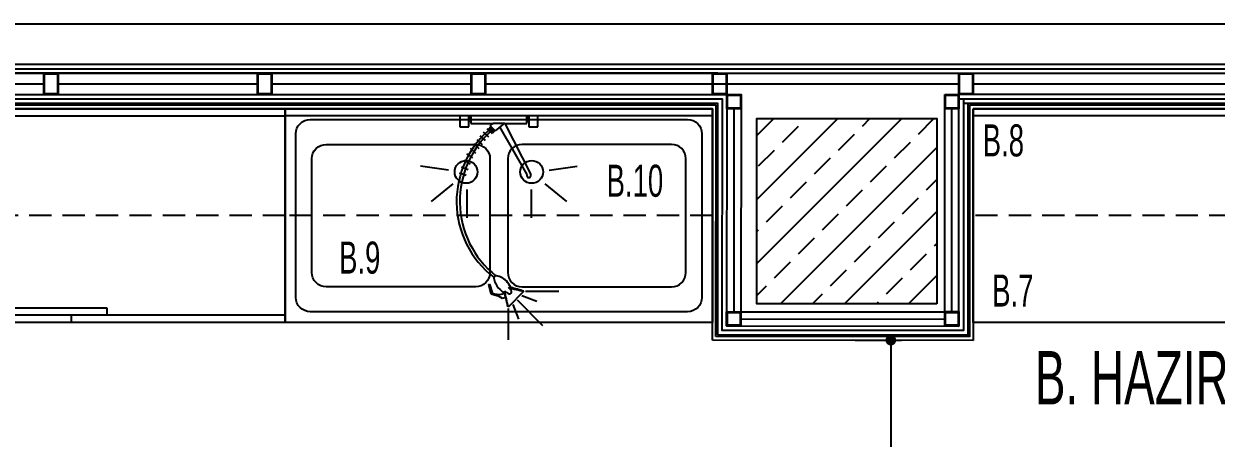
# Model space of a CAD drawing. Header units: centimetres. Extents: x 2135 to 5458, y 2057 to 4523.
# Drawn here: x 2858.3 to 3193, y 4397.9 to 4514.4 of the extents above; entities that cross this region are included whole.
import ezdxf
from ezdxf.lldxf.tags import DXFTag

# ---------------------------------------------------------------- set-up
doc = ezdxf.new("R2010")
doc.units = ezdxf.units.CM
doc.header["$LTSCALE"] = 50
doc.set_wipeout_variables(frame=1)
doc.linetypes.add('HIDDEN', pattern=[0.375, 0.25, -0.125])
for name, color, linetype in [('BA_gor3', 163, 'Continuous'), ('BA_mat-alcipan-fx', 45, 'Continuous'), ('BA_mat-alcipan-wr', 91, 'Continuous'), ('BA_mat-izolasyon', 8, 'Continuous'), ('BA_mat-profil', 122, 'Continuous'), ('BA_mat-seramik', 41, 'Continuous'), ('BA_str-betonarme', 6, 'Continuous'), ('BA_str-betonarme-tarama', 223, 'Continuous'), ('MDPL-MAHAL NO', 5, 'Continuous')]:
    doc.layers.add(name, color=color, linetype=linetype)
doc.layers.add('GRC-Ekipman', color=4, linetype='Continuous', lineweight=25)
doc.styles.add('dim', font='simplex.shx', dxfattribs={"width": 0.7})
doc.styles.add('Tago_mahal', font='ARIALN.TTF')
doc.linetypes.add('BATTING', pattern='A,0.00254,-2.54,[134,ltypeshp.shx,S=2.54,R=0,X=-2.54,Y=0],-5.08,[134,ltypeshp.shx,S=2.54,R=180,X=2.54,Y=0],-2.54', length=10.16254)
tags = doc.linetypes.add('DASHED', pattern=[0.75, 0.5, -0.25]).pattern_tags.tags
tags[6:7] = [DXFTag(74, 4), DXFTag(75, 0), DXFTag(340, '0'), DXFTag(46, 1.0), DXFTag(50, 0.0), DXFTag(44, 0.0), DXFTag(45, 0.0)]
tags[4:5] = [DXFTag(74, 4), DXFTag(75, 0), DXFTag(340, '0'), DXFTag(46, 1.0), DXFTag(50, 0.0), DXFTag(44, 0.0), DXFTag(45, 0.0)]
doc.dimstyles.new('1_50', dxfattribs={"dimtxt": 9, "dimasz": 3, "dimexe": 3, "dimexo": 0, "dimgap": 1, "dimtad": 0, "dimdec": 0, "dimzin": 11, "dimtxsty": 'dim', "dimblk": 'DOT', "dimcen": 1.5, "dimdle": 1.25, "dimclrt": 2, "dimadec": 0, "dimazin": 0, "dimtfac": 1.25, "dimtdec": 0, "dimtix": 1, "dimtofl": 0, "dimtmove": 1, "dimatfit": 3, "dimldrblk": 'DOT', "dimfxl": 10, "dimfxlon": 1, "dimtolj": 1, "dimtzin": 0, "dimarcsym": 0})

# ---------------------------------------------------------------- blocks, each defined once
blk = doc.blocks.new('*U56')
blk.add_wipeout([(-4, 0), (0, 0), (0, 6), (-4, 6)])
for points in [[(-4, 0), (0, 0), (0, 6), (-4, 6)], [(-3.8, 0.2), (-0.2, 0.2), (-0.2, 5.8), (-3.8, 5.8)]]:
    blk.add_lwpolyline(points, close=True)
blk = doc.blocks.new('*U167')
blk.add_wipeout([(-4, 0), (0, 0), (0, 4), (-4, 4)])
for points in [[(-4, 0), (0, 0), (0, 4), (-4, 4)], [(-3.8, 0.2), (-0.2, 0.2), (-0.2, 3.8), (-3.8, 3.8)]]:
    blk.add_lwpolyline(points, close=True)
blk = doc.blocks.new('56YUHDRR')
at = {"layer": 'BA_str-betonarme-tarama'}
h = blk.add_hatch(dxfattribs=at)
h.set_pattern_fill('ANSI33', color=256, scale=2, style=0)
h.paths.add_polyline_path([(3114.57, 4435.73), (3064.07, 4435.73), (3064.07, 4487.73), (3114.57, 4487.73)])
at = {"layer": 'BA_str-betonarme'}
blk.add_lwpolyline([(3114.57, 4435.73), (3064.07, 4435.73), (3064.07, 4487.73), (3114.57, 4487.73)], close=True, dxfattribs=at)
blk = doc.blocks.new('ÖN YIKAMA DUŞ')
at = {"linetype": 'Continuous'}
for p, q in [((0, 0), (0, -4.35)), ((3.67, 0), (0, 0)), ((3.67, -4.35), (3.67, 0)), ((4.49, 0), (4.49, -2.99)), ((26.89, 0), (4.49, 0)), ((26.89, -2.99), (26.89, 0)), ((27.71, 0), (27.71, -4.35)), ((31.38, 0), (27.71, 0)), ((31.38, -4.35), (31.38, 0)), ((0, -4.35), (3.67, -4.35)), ((4.49, -0.7), (3.67, -0.7)), ((4.49, -2.2), (3.67, -2.2)), ((4.49, -2.99), (13.36, -2.99)), ((11.47, -4.74), (13.56, -6.73)), ((11.87, -4.24), (13.96, -6.23)), ((12.17, -3.94), (13.42, -2.95)), ((12.17, -3.94), (14.26, -5.93)), ((13.42, -2.95), (17.9, -2.95)), ((17.9, -2.95), (14.26, -5.93)), ((17.85, -2.99), (26.89, -2.99)), ((27.71, -0.7), (26.89, -0.7)), ((27.71, -2.2), (26.89, -2.2)), ((27.71, -4.35), (31.38, -4.35)), ((6.9, -9.52), (8.99, -11.51)), ((8.09, -7.92), (10.18, -9.91)), ((9.39, -6.43), (11.47, -8.42)), ((10.88, -5.04), (12.97, -7.03)), ((4.22, -12.9), (6.3, -14.89)), ((5.51, -11.01), (7.6, -13)), ((1.71, -17.76), (4.14, -19.32)), ((2.71, -15.27), (5.13, -16.83)), ((-0.06, -22.84), (2.64, -23.83)), ((0.73, -20.45), (3.44, -21.44))]:
    blk.add_line(p, q, dxfattribs=at)
at = {"color": 251, "linetype": 'Continuous'}
for p, q in [((26.98, -23.52), (16.13, -4.4)), ((18.14, -2.99), (28.48, -23.52)), ((11.72, -67.63), (11.99, -67.57)), ((12.58, -71.55), (11.72, -67.63)), ((11.99, -67.57), (13.17, -71.33)), ((15.85, -72.41), (12.58, -71.55)), ((13.17, -71.33), (16.01, -71.66)), ((16.01, -71.66), (17.94, -71.23)), ((25.75, -70.37), (19.36, -76.69)), ((26.32, -70.32), (39.69, -70.32)), ((17.14, -73.32), (15.85, -72.41)), ((18.05, -73), (17.14, -73.32)), ((21.36, -75.73), (23.62, -81.6)), ((23.01, -73.78), (33.23, -84.15)), ((24.97, -72.13), (30.97, -74.38)), ((19.41, -77.24), (19.41, -89.86))]:
    blk.add_line(p, q, dxfattribs=at)
at = {"linetype": 'Continuous'}
for centre, radius, start, end in [((37.03, -34.39), 38.31, 129.0428, 232.3369), ((38.16, -34.28), 38.13, 130.3173, 231.5585)]:
    blk.add_arc(centre, radius, start, end, dxfattribs=at)
at = {"color": 251, "linetype": 'Continuous'}
for centre, radius, start, end in [((27.73, -23.9), 0.838, 153.2717, 26.7283), ((14.56, -65.02), 0.878, 134.1304, 188.0124), ((20.04, -64.25), 6.42, 188.0124, 207.313), ((14.56, -65.02), 0.878, 80.2485, 134.1304), ((13.62, -70.48), 6.42, 60.9479, 80.2485), ((9.92, -77.13), 14.03, 51.2665, 60.9479), ((-2.2, -81.94), 26.17, 29.9355, 37.0189), ((26.8, -60.75), 14.03, 207.313, 216.9944), ((32.31, -51.98), 23.99, 225.8417, 233.2402), ((96.22, -54.12), 80.11, 192.3119, 196.3602), ((-87.91, -95.91), 108.97, 10.1631, 13.6355), ((22.16, -65.75), 6.11, 227.097, 246.8677), ((16.11, -72.95), 5.32, 28.8119, 50.0063), ((46.71, 29.79), 102.33, 254.5947, 258.178), ((19.9, -70.5), 0.878, 260.2485, 314.1304), ((2.73, -141.7), 74.94, 72.112, 76.2975), ((19.9, -70.5), 0.878, 314.1304, 8.0124)]:
    blk.add_arc(centre, radius, start, end, dxfattribs=at)
blk = doc.blocks.new('CTezg.110-60')
for p, q in [((-110, 0), (0, 0)), ((-110, -60), (-110, 0)), ((0, 0), (0, -60)), ((0, -2), (-110, -2)), ((0, -60), (-110, -60))]:
    blk.add_line(p, q)
blk = doc.blocks.new('Evye2.120-60')
at = {"color": 251}
for p, q in [((-74.16, -17.24), (-81.97, -16.13)), ((-45.84, -17.24), (-38.03, -16.13)), ((-72.93, -21.05), (-79.03, -26.06)), ((-69.02, -22.71), (-69.02, -30.6)), ((-50.98, -22.71), (-50.98, -30.6)), ((-47.07, -21.05), (-40.97, -26.06))]:
    blk.add_line(p, q, dxfattribs=at)
for points in [[(0, -2), (-120, -2), (-120, 0), (0, 0)], [(0, -60), (-120, -60), (-120, 0), (0, 0)]]:
    blk.add_lwpolyline(points, close=True)
blk.add_lwpolyline([(-7, -57), (-113, -57, -0.414214), (-117, -53), (-117, -7, -0.414214), (-113, -3), (-7, -3, -0.414214), (-3, -7), (-3, -53, -0.414214)], format="xyb", close=True)
for points in [[(-66.5, -50), (-108.5, -50, -0.414214), (-112.5, -46), (-112.5, -14, -0.414214), (-108.5, -10), (-66.5, -10, -0.414214), (-62.5, -14), (-62.5, -46, -0.414214)], [(-53.5, -50), (-11.5, -50, 0.414214), (-7.5, -46), (-7.5, -14, 0.414214), (-11.5, -10), (-53.5, -10, 0.414214), (-57.5, -14), (-57.5, -46, 0.414214)]]:
    blk.add_lwpolyline(points, format="xyb", close=True, dxfattribs=at)
for centre in [(-69.21, -17.74), (-50.79, -17.74)]:
    blk.add_circle(centre, 3.19, dxfattribs=at)
blk = doc.blocks.new('ServT.110-60')
for p, q in [((-110, 0), (0, 0)), ((-110, -60), (-110, 0)), ((0, 0), (0, -60)), ((-110, -2), (0, -2)), ((-50, -56), (-110, -56)), ((-50, -58), (-50, -56)), ((0, -58), (-110, -58)), ((-60, -60), (-60, -58)), ((0, -60), (-60, -60))]:
    blk.add_line(p, q)
at = {"linetype": 'DASHED'}
blk.add_line((-60, -60), (-110, -60), dxfattribs=at)
blk = doc.blocks.new('_Dot')
at = {"color": 0, "linetype": 'ByBlock', "lineweight": -2}
blk.add_line((-0.5, 0), (-1, 0), dxfattribs=at)
at = {"color": 0, "linetype": 'ByBlock', "const_width": 0.5}
blk.add_lwpolyline([(-0.25, 0, 1), (0.25, 0, 1)], format="xyb", close=True, dxfattribs=at)
blk = doc.blocks.new('*D424')
at = {"color": 0, "lineweight": -2, "transparency": 16777216}
for p, q in [((3091.69, 4425.48), (3104.69, 4425.48)), ((3101.69, 4422.48), (3101.69, 4389.96)), ((3101.69, 4345.24), (3101.69, 4377.76)), ((3101.69, 4342.24), (3104.69, 4342.24))]:
    blk.add_line(p, q, dxfattribs=at)
at = {"layer": 'Defpoints', "color": 0, "transparency": 16777216}
for p in [(3051.58, 4425.48), (3101.69, 4342.24), (3101.69, 4342.24)]:
    blk.add_point(p, dxfattribs=at)
at = {"color": 0, "lineweight": -2, "transparency": 16777216, "xscale": 3, "yscale": 3, "zscale": 3}
for p, rotation in [((3101.69, 4425.48), 90), ((3101.69, 4342.24), 270)]:
    blk.add_blockref('_Dot', p, dxfattribs=dict(at, rotation=rotation))
at = {"color": 2, "transparency": 16777216, "insert": (3101.69, 4383.86), "char_height": 9, "attachment_point": 5, "rotation": 90, "style": 'dim'}
blk.add_mtext('\\A1;83', dxfattribs=at)

msp = doc.modelspace()

# ---------------------------------------------------------------- linework, layer by layer
msp.add_lwpolyline([(4398.64, 2056.56), (2134.78, 2056.56), (2134.78, 4514.36), (4398.64, 4514.36)], close=True)
at = {"layer": 'BA_gor3'}
for points in [[(3053.14, 4500.48), (2619.97, 4500.48)], [(3059.64, 4491.97), (3059.59, 4433.48), (3116.82, 4433.42), (3116.81, 4494.48)]]:
    msp.add_lwpolyline(points, dxfattribs=at)
at = {"layer": 'BA_mat-alcipan-fx'}
msp.add_lwpolyline([(3647.07, 4502.98), (2619.97, 4502.98)], dxfattribs=at)
at = {"layer": 'BA_mat-alcipan-wr'}
for p, q in [((3562.87, 4494.48), (3120.81, 4494.48)), ((3561.62, 4493.23), (3120.81, 4493.23)), ((3560.31, 4491.98), (3122.06, 4491.98))]:
    msp.add_line(p, q, dxfattribs=at)
for points in [[(3122.06, 4493.23), (3122.07, 4428.17), (3054.34, 4428.23), (3054.39, 4493.23), (2671.82, 4493.23), (2671.82, 4114.48), (2671.82, 4114.48), (2671.82, 4039.23)], [(3123.31, 4491.98), (3123.32, 4426.92), (3053.08, 4426.98), (3053.14, 4491.98), (2673.07, 4491.98), (2673.07, 4115.73), (2673.07, 4115.73), (2673.07, 4040.48)]]:
    msp.add_lwpolyline(points, dxfattribs=at)
at = {"layer": 'BA_mat-izolasyon', "linetype": 'BATTING', "ltscale": 0.003}
msp.add_lwpolyline([(3057.64, 4491.97), (3057.59, 4431.48), (3118.82, 4431.42), (3118.81, 4494.48)], dxfattribs=at)
at = {"layer": 'BA_mat-seramik'}
for p, q in [((3052.64, 4491.48), (2673.57, 4491.48)), ((3051.64, 4490.48), (2674.57, 4490.48)), ((3051.58, 4425.48), (3051.64, 4490.48)), ((3052.58, 4426.48), (3052.64, 4491.48)), ((3123.81, 4491.48), (3123.82, 4426.42)), ((3307.81, 4491.48), (3123.81, 4491.48)), ((3124.81, 4490.48), (3124.82, 4425.42)), ((3307.81, 4490.48), (3124.81, 4490.48)), ((3123.82, 4426.42), (3052.58, 4426.48)), ((3124.82, 4425.42), (3051.58, 4425.48))]:
    msp.add_line(p, q, dxfattribs=at)
at = {"layer": 'GRC-Ekipman', "linetype": 'HIDDEN', "ltscale": 0.5}
for points in [[(2821.64, 4490.48), (2931.64, 4490.48), (2931.64, 4460.48), (2821.64, 4460.48)], [(2931.64, 4490.48), (3051.64, 4490.48), (3051.64, 4460.48), (2931.64, 4460.48)], [(3124.81, 4490.48), (3234.81, 4490.48), (3234.81, 4460.48), (3124.81, 4460.48)]]:
    msp.add_lwpolyline(points, close=True, dxfattribs=at)

# ---------------------------------------------------------------- block references
at = {"layer": 'GRC-Ekipman'}
for name, p in [('ServT.110-60', (2931.64, 4490.48)), ('Evye2.120-60', (3051.64, 4490.48)), ('CTezg.110-60', (3234.81, 4490.48))]:
    msp.add_blockref(name, p, dxfattribs=at)
at = {"layer": 'GRC-Ekipman', "xscale": 0.7, "yscale": 0.7, "zscale": 0.7}
msp.add_blockref('ÖN YIKAMA DUŞ', (2980.65, 4488.48), dxfattribs=at)

# ---------------------------------------------------------------- texts
at = {"layer": 'MDPL-MAHAL NO', "style": 'Tago_mahal', "width": 0.75}
for s, height, p in [('B.8', 9, (3127.48, 4477.11)), ('B.10', 9, (3021.88, 4465.77)), ('B.9', 9, (2946.76, 4444.18)), ('B.7', 9, (3130.14, 4434.92)), ('B. HAZIRLIK', 15, (3142.13, 4407.42))]:
    msp.add_text(s, height=height, dxfattribs=at).set_placement(p)

# ---------------------------------------------------------------- dimensions: what is measured, and where the dimension line sits
dim = msp.add_linear_dim(base=(3101.69, 4342.24), p1=(3051.58, 4425.48), p2=(3101.69, 4342.24), angle=90, dimstyle='1_50')
dim.commit()
dim.dimension.update_dxf_attribs({"geometry": '*D424', "text_midpoint": (3101.69, 4383.86)})

# ---------------------------------------------------------------- next in the draw order: block references
at = {"layer": 'BA_mat-profil', "xscale": -1, "rotation": 180}
msp.add_blockref('*U56', (3055.64, 4500.48), dxfattribs=at)

# ---------------------------------------------------------------- next in the draw order: linework, layer by layer
at = {"layer": 'BA_mat-alcipan-fx'}
for p, q in [((2619.97, 4501.73), (3645.82, 4501.73)), ((2619.97, 4500.48), (3644.57, 4500.48))]:
    msp.add_line(p, q, dxfattribs=at)
at = {"layer": 'BA_mat-alcipan-wr'}
msp.add_lwpolyline([(2670.57, 4039.23), (2670.57, 4113.23), (2670.57, 4113.23), (2670.57, 4494.48), (3055.64, 4494.48), (3055.59, 4429.48), (3120.82, 4429.42), (3120.81, 4494.48)], dxfattribs=at)
at = {"layer": 'BA_mat-izolasyon', "linetype": 'BATTING', "ltscale": 0.003}
msp.add_line((2619.97, 4497.48), (3641.57, 4497.48), dxfattribs=at)

# ---------------------------------------------------------------- next in the draw order: block references
at = {"layer": 'BA_mat-profil', "xscale": -1, "rotation": 180}
for name, p in [('*U56', (2867.87, 4500.48)), ('*U56', (2927.87, 4500.48)), ('*U56', (2987.87, 4500.48)), ('*U167', (3059.64, 4494.48)), ('*U167', (3120.81, 4494.48)), ('*U167', (3059.59, 4433.48)), ('*U167', (3120.82, 4433.49))]:
    msp.add_blockref(name, p, dxfattribs=at)

# ---------------------------------------------------------------- next in the draw order: block references
msp.add_blockref('*U56', (3124.81, 4500.48), dxfattribs=at)
at = {"layer": 'BA_str-betonarme'}
msp.add_blockref('56YUHDRR', (0, 0), dxfattribs=at)

doc.saveas('drawing.dxf')
